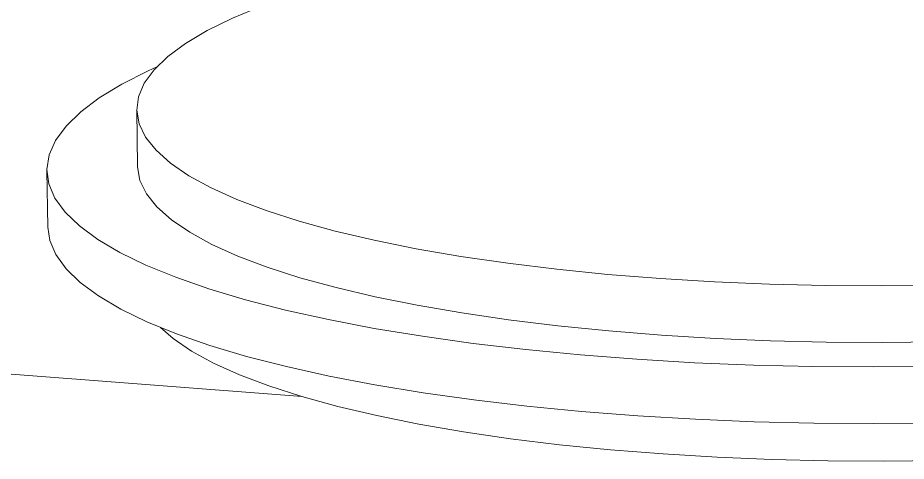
# Model space of a CAD drawing. Header units: millimetres. Extents: x -172 to 1209, y -709 to 1573.
# Drawn here: x 423 to 499.3, y 636.7 to 674.7 of the extents above; entities that cross this region are included whole.
import ezdxf

# ---------------------------------------------------------------- set-up
doc = ezdxf.new("R2010")
doc.units = ezdxf.units.MM

msp = doc.modelspace()

# ---------------------------------------------------------------- linework, layer by layer
at = {"color": 7, "linetype": 'Continuous', "lineweight": 15}
for p, q in [((433.192, 666.811), (433.264, 661.957)), ((425.48, 661.599), (425.552, 656.744)), ((447.394, 642.205), (272.44, 655.656))]:
    msp.add_line(p, q, dxfattribs=at)
at = {"color": 7, "linetype": 'Continuous', "lineweight": 15, "flags": 128}
for points in [[(502, 651.768), (497.148, 651.715), (492.313, 651.745), (487.52, 651.859), (482.794, 652.056), (478.16, 652.335), (473.641, 652.695), (469.263, 653.134), (465.046, 653.649), (461.014, 654.238), (457.187, 654.898), (453.586, 655.625), (450.228, 656.416), (447.132, 657.266), (444.314, 658.171), (441.788, 659.126), (439.568, 660.126), (437.665, 661.167), (436.088, 662.242), (434.848, 663.346), (433.948, 664.474), (433.396, 665.619), (433.192, 666.775), (433.339, 667.937), (433.836, 669.098), (434.68, 670.252), (435.866, 671.393), (437.388, 672.516), (439.24, 673.614), (441.41, 674.683), (443.887, 675.715)], [(434.902, 670.495), (434.158, 670.156), (431.9, 669.01), (429.969, 667.835), (428.374, 666.635), (427.122, 665.417), (426.22, 664.185), (425.672, 662.947), (425.48, 661.707), (425.646, 660.473), (426.168, 659.249), (427.044, 658.041), (428.271, 656.856), (429.841, 655.698), (431.748, 654.574), (433.982, 653.489), (436.533, 652.448), (439.389, 651.456), (442.536, 650.517), (445.96, 649.636), (449.642, 648.818), (453.568, 648.066), (457.716, 647.384), (462.069, 646.774), (466.604, 646.241), (471.301, 645.786), (476.137, 645.412), (481.089, 645.12), (486.133, 644.913), (491.245, 644.789), (496.402, 644.752), (501.578, 644.8)], [(502.072, 646.914), (497.22, 646.86), (492.385, 646.89), (487.592, 647.004), (482.866, 647.201), (478.232, 647.481), (473.714, 647.841), (469.335, 648.279), (465.118, 648.795), (461.086, 649.384), (457.259, 650.043), (453.658, 650.771), (450.3, 651.561), (447.204, 652.411), (444.386, 653.316), (441.86, 654.271), (439.64, 655.272), (437.737, 656.313), (436.16, 657.388), (434.92, 658.492), (434.02, 659.619), (433.468, 660.764), (433.264, 661.92), (433.264, 661.957)], [(425.552, 656.744), (425.718, 655.618), (426.24, 654.394), (427.116, 653.187), (428.343, 652.001), (429.913, 650.844), (431.82, 649.72), (434.054, 648.635), (436.605, 647.593), (439.461, 646.601), (442.608, 645.662), (446.032, 644.782), (449.714, 643.964), (453.64, 643.211), (457.788, 642.529), (462.141, 641.92), (466.676, 641.387), (471.373, 640.932), (476.209, 640.558), (481.161, 640.266), (486.205, 640.058), (491.317, 639.935), (496.474, 639.897), (501.65, 639.945)], [(502.224, 636.719), (497.371, 636.666), (492.536, 636.696), (487.743, 636.81), (483.017, 637.007), (478.383, 637.286), (473.865, 637.646), (469.486, 638.085), (465.27, 638.6), (461.237, 639.189), (457.411, 639.849), (453.809, 640.576), (450.451, 641.367), (447.355, 642.217), (444.537, 643.122), (442.011, 644.077), (439.791, 645.077), (437.888, 646.118), (436.312, 647.193), (435.234, 648.132)]]:
    msp.add_lwpolyline(points, dxfattribs=at)

doc.saveas('drawing.dxf')
